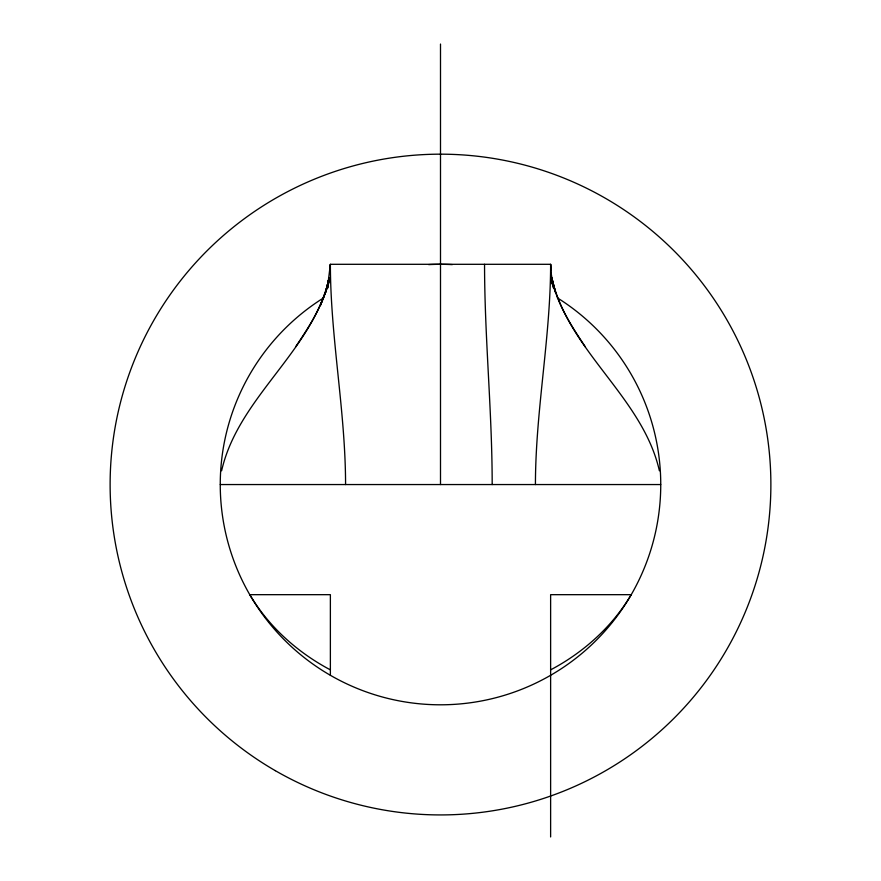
<?xml version="1.0" encoding="UTF-8"?>
<svg xmlns="http://www.w3.org/2000/svg" width="881" height="881" viewBox="0 0 881 881"><rect width="100%" height="100%" fill="white"/><g stroke="black" fill="none" stroke-linecap="round" stroke-linejoin="round"><path stroke-width="1.32" d="M535.428 484.55C535.505 410.821 550.548 338.029 550.625 264.3L330.375 264.3L327.413 288.076M330.199 270.555L330.375 264.3C330.452 338.029 345.495 410.821 345.572 484.55M327.699 288.076L329.417 278.066L327.468 288.076M328.161 285.576L329.505 278.066M295.564 346.894C309.793 325.673 324.362 303.626 329.142 278.066L325.97 291.831L329.219 278.066L325.75 291.831L320.343 305.597L325.706 291.831L329.164 278.066C312.37 351.739 238.388 397.1 221.605 470.784M325.706 291.831L329.153 278.066M550.625 669.857C583.431 652.48 612.251 626.787 631.192 594.675L550.625 594.675L550.625 836.95M220.294 484.55L660.706 484.55M330.375 669.857C297.569 652.48 268.749 626.787 249.808 594.675L330.375 594.675L330.375 675.264M585.347 346.894C568.895 322.061 550.988 295.245 550.625 264.3L550.801 270.555M551.847 278.066L555.338 291.831L551.836 278.066C568.663 351.728 642.601 397.111 659.395 470.784M555.096 291.831L551.583 278.066L553.532 288.076L551.495 278.066L552.453 284.321L551.947 281.821M492.182 484.55C492.16 411.053 484.583 337.797 484.55 264.3M440.5 44.05L440.5 484.55M557.365 297.866A220.25 220.25 0 0 1 607.527 628.12A220.25 220.25 0 0 1 273.473 628.12A220.25 220.25 0 0 1 323.635 297.866M428.706 264.619A220.25 220.25 0 0 1 452.294 264.619M552.574 284.321L551.429 278.066L552.607 284.321M275.312 770.666A330.375 330.375 0 0 0 770.875 484.55A330.375 330.375 0 0 0 275.312 198.434A330.375 330.375 0 0 0 275.312 770.666"/></g></svg>
